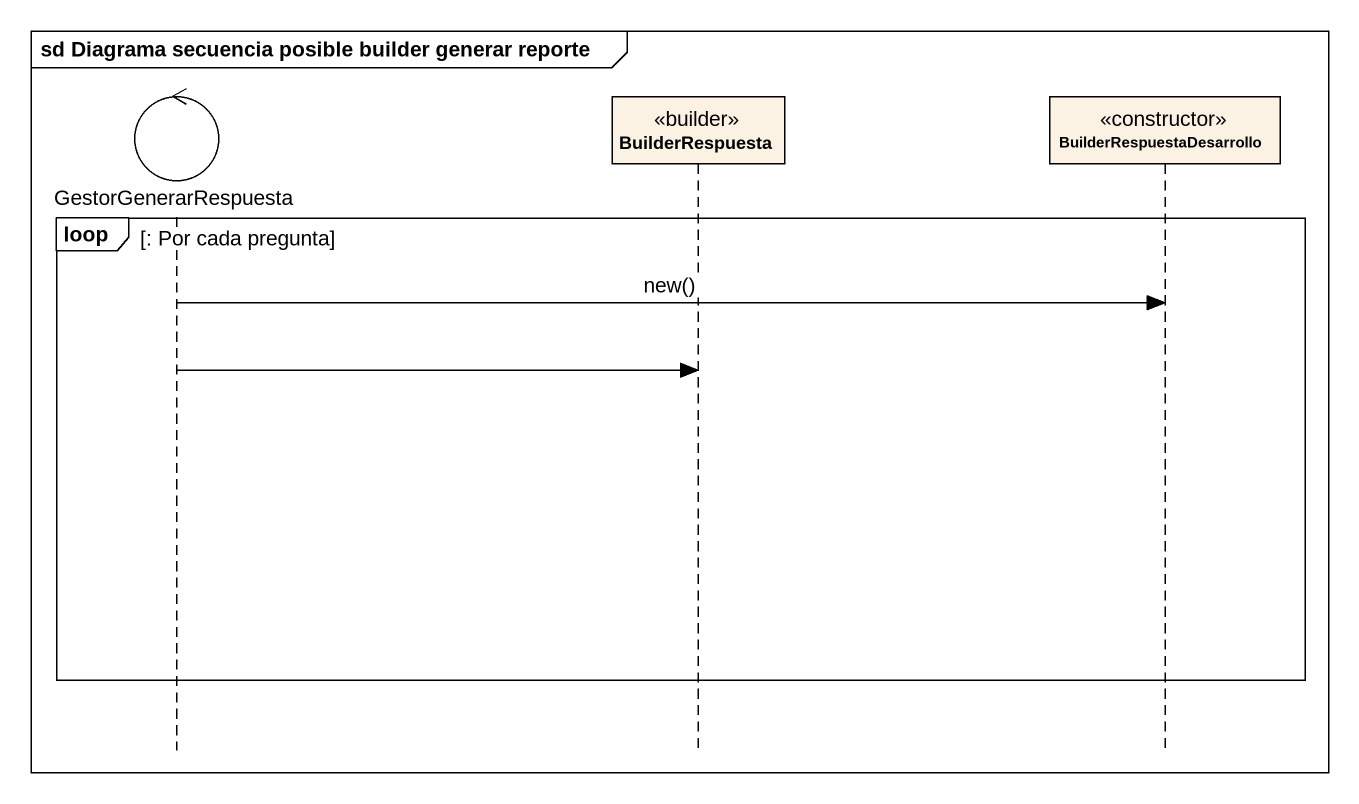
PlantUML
@startuml
mainframe sd Diagrama secuencia posible builder generar reporte
hide footbox
control GestorGenerarRespuesta
participant BuilderRespuesta <<builder>>
participant BuilderRespuestaDesarrollo <<constructor>>

loop : Por cada pregunta
  GestorGenerarRespuesta -> BuilderRespuestaDesarrollo : new()
  GestorGenerarRespuesta -> BuilderRespuesta
end
@enduml
